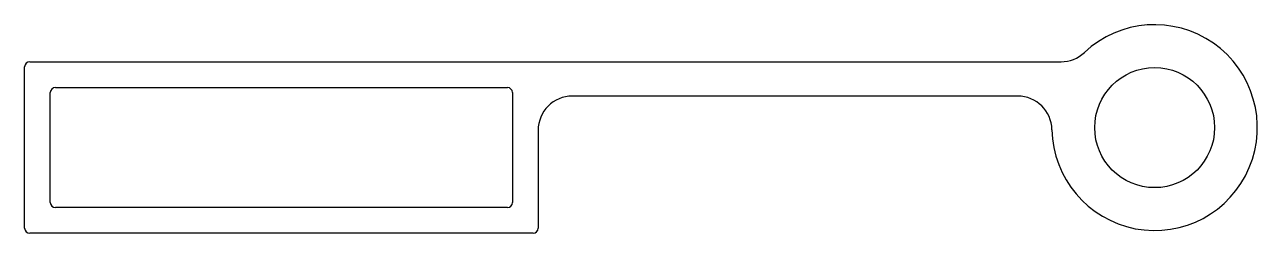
# Model space of a CAD drawing. Extents: x 791.2 to 863.3, y 599.3 to 611.5.
import ezdxf

# ---------------------------------------------------------------- set-up
doc = ezdxf.new("R2010")
doc.units = 0
doc.layers.get('0').update_dxf_attribs({"linetype": 'CONTINUOUS'})

msp = doc.modelspace()

# ---------------------------------------------------------------- linework, layer by layer
for p, q in [((791.546, 609.299), (851.794, 609.299)), ((791.246, 599.599), (791.246, 608.999)), ((792.746, 601.099), (792.746, 607.499)), ((793.046, 607.799), (819.446, 607.799)), ((819.746, 607.499), (819.746, 601.099)), ((849.266, 607.299), (823.246, 607.299)), ((821.246, 605.299), (821.246, 599.599)), ((819.446, 600.799), (793.046, 600.799)), ((820.946, 599.299), (791.546, 599.299))]:
    msp.add_line(p, q)
msp.add_circle((857.264, 605.461), 3.5)
for centre, radius, start, end in [((857.264, 605.461), 6, 181.16045, 133.13475), ((791.546, 608.999), 0.3, 90, 180), ((851.794, 611.299), 2, 270, 313.13475), ((793.046, 607.499), 0.3, 90, 180), ((819.446, 607.499), 0.3, 360, 90), ((823.246, 605.299), 2, 90, 180), ((849.266, 605.299), 2, 1.16045, 90), ((793.046, 601.099), 0.3, 180, 270), ((819.446, 601.099), 0.3, 270, 360), ((791.546, 599.599), 0.3, 180, 270), ((820.946, 599.599), 0.3, 270, 360)]:
    msp.add_arc(centre, radius, start, end)

doc.saveas('drawing.dxf')
